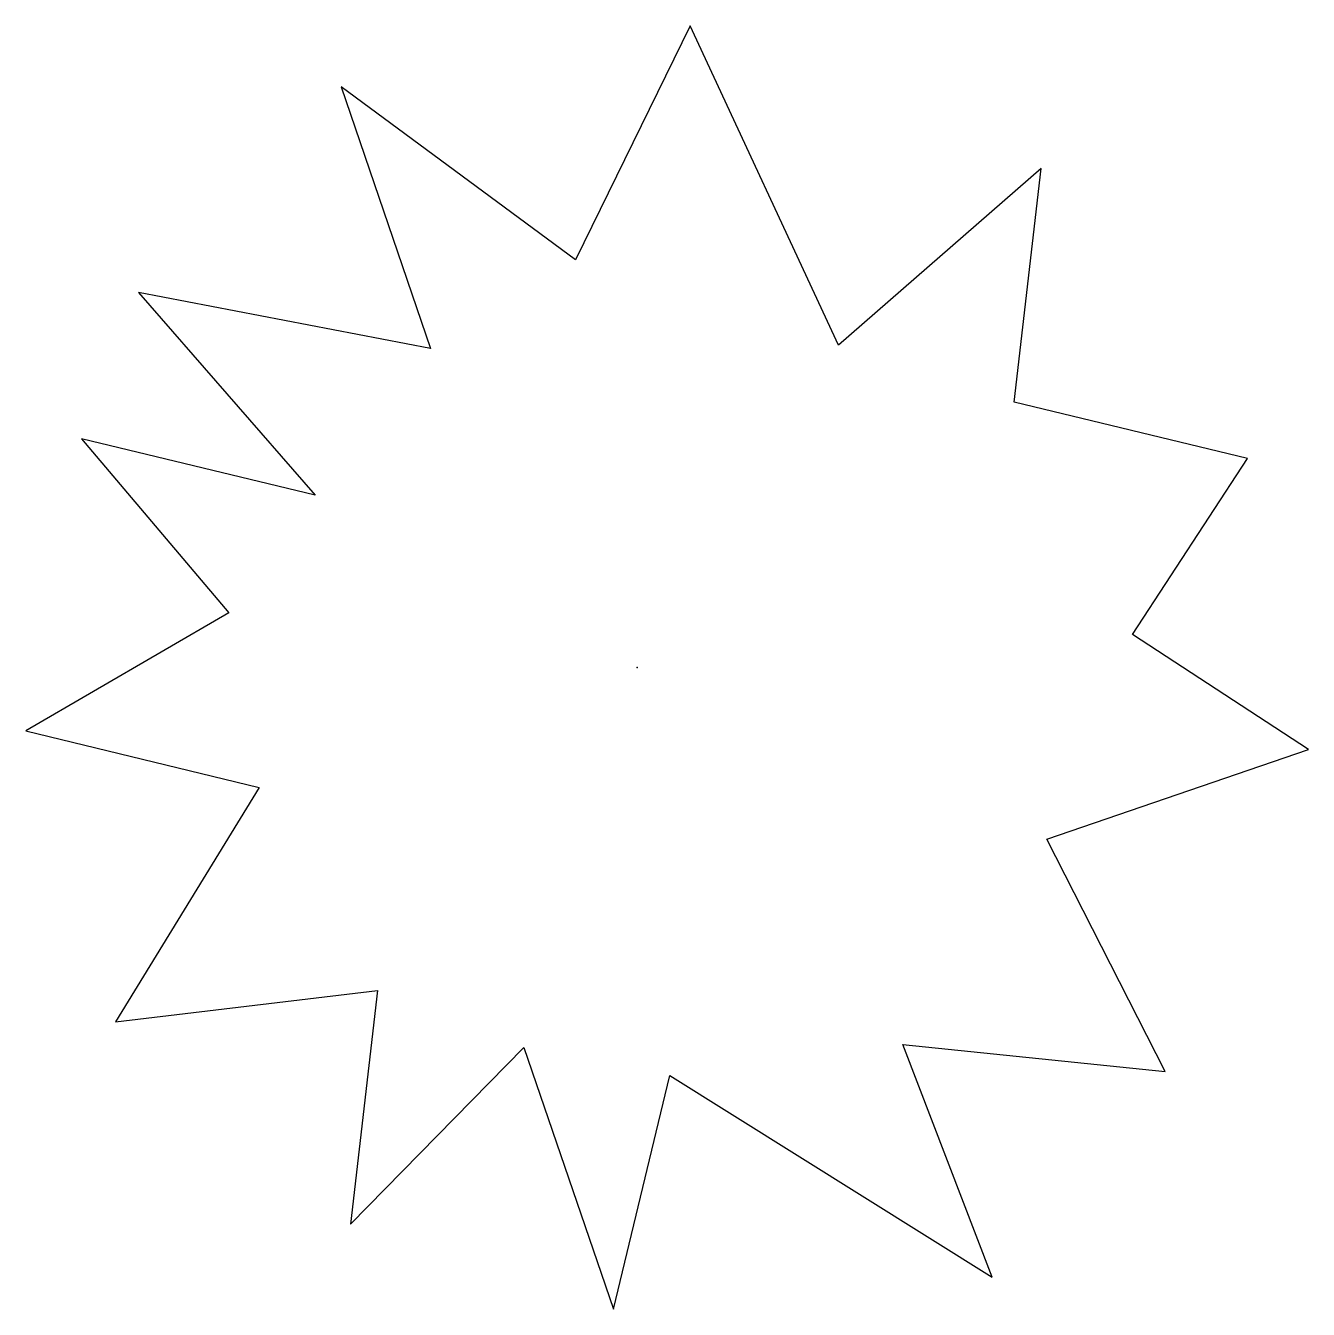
# Model space of a CAD drawing. Extents: x 127.02 to 131.41, y 123.22 to 127.61.
import ezdxf

# ---------------------------------------------------------------- set-up
doc = ezdxf.new("R2010")
doc.units = 0
doc.layers.add('50', color=2, linetype='CONTINUOUS')

msp = doc.modelspace()

# ---------------------------------------------------------------- linework, layer by layer
at = {"layer": '50', "color": 0}
for p, q in [((129.2982, 127.6071), (128.906, 126.8063)), ((129.8057, 126.5145), (129.2982, 127.6071)), ((128.1035, 127.3979), (128.4099, 126.5031)), ((128.906, 126.8063), (128.1035, 127.3979)), ((130.4987, 127.1185), (129.8057, 126.5145)), ((130.4056, 126.32), (130.4987, 127.1185)), ((127.4113, 126.6943), (128.0152, 126.0013)), ((128.4099, 126.5031), (127.4113, 126.6943)), ((131.2048, 126.1272), (130.4056, 126.32)), ((127.216, 126.1941), (127.7194, 125.6)), ((128.0152, 126.0013), (127.216, 126.1941)), ((130.8109, 125.5257), (131.2048, 126.1272)), ((127.7194, 125.6), (127.0248, 125.1955)), ((131.4124, 125.1318), (130.8109, 125.5257)), ((127.0248, 125.1955), (127.824, 125.0027)), ((130.5176, 124.8254), (131.4124, 125.1318)), ((127.824, 125.0027), (127.3321, 124.201)), ((130.9229, 124.031), (130.5176, 124.8254)), ((127.3321, 124.201), (128.2286, 124.308)), ((128.2286, 124.308), (128.1354, 123.5096)), ((128.1354, 123.5096), (128.7287, 124.1127)), ((128.7287, 124.1127), (129.0352, 123.2179)), ((130.0248, 124.1234), (130.9229, 124.031)), ((130.3304, 123.3282), (130.0248, 124.1234)), ((129.0352, 123.2179), (129.228, 124.0171)), ((129.228, 124.0171), (130.3304, 123.3282))]:
    msp.add_line(p, q, dxfattribs=at)
msp.add_point((129.1169, 125.4121), dxfattribs=at)

doc.saveas('drawing.dxf')
